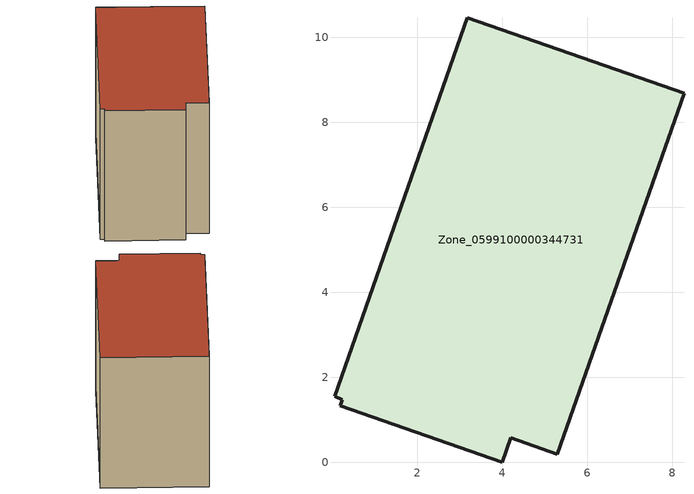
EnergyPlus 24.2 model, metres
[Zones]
Zone_0599100000344731
 floor ground (C_G): 0.19,1.32 0.24,1.47 0.06,1.55 3.18,10.46 8.28,8.68 5.3,0.18 4.2,0.57 4,0 z0
 wall outside (C_F): 4.2,0.57 5.3,0.18 8.28,8.68 3.18,10.46 0.06,1.55 0.24,1.47 0.19,1.32 4,0 4.2,0.57 z0:7.66
 roof outside (C_R): 0.24,1.47 0.19,1.32 4,0 4.2,0.57 5.3,0.18 8.28,8.68 3.18,10.46 0.06,1.55 z7.66
[BUILDING]
Pand.0599100000344731: North Axis=0; Terrain=City; Loads Convergence Tolerance Value=0.04; Temperature Convergence Tolerance Value=0.4; Solar Distribution=FullExterior; Maximum Number of Warmup Days=25; Minimum Number of Warmup Days=1
[Site:Location]
Rotterdam.The.Hague.AP_ZH_NLD Design_Conditions: Latitude=51.96; Longitude=4.45; Time Zone=1; Elevation=-4.5
[SITE:GROUNDTEMPERATURE:BUILDINGSURFACE]
18, 18, 18, 18, 18, 18, 18, 18, 18, 18, 18, 18
[MATERIAL] Thermal Absorptance=0.9; Solar Absorptance=0.7; Visible Absorptance=0.7
Name | Roughness | Thickness | Conductivity | Density | Specific Heat
G.TI.1992-2005 | MediumSmooth | 0.15 | 0.06 | 540 | 1210
F.TI.1992-2005 | Rough | 0.3 | 0.12 | 1920 | 840
R.TI.1992-2005 | MediumRough | 0.2 | 0.08 | 1500 | 1000
[CONSTRUCTION]
C_G: G.TI.1992-2005
C_F: F.TI.1992-2005
C_R: R.TI.1992-2005
[ZONE]
Zone_0599100000344731: Type=1; Multiplier=1; Ceiling Height=Autocalculate; Volume=Autocalculate; Floor Area=autocalculate; Part of Total Floor Area=Yes
[ZONEINFILTRATION:DESIGNFLOWRATE]
Infil_Zone_0599100000344731: Zone or ZoneList or Space or SpaceList=Zone_0599100000344731; Schedule=AlwaysOn; Design Flow Rate Calculation Method=Flow/Area; Flow Rate per Floor Area=0.0015; Constant Term Coefficient=1; Temperature Term Coefficient=0; Velocity Term Coefficient=0; Velocity Squared Term Coefficient=0
[HVACTEMPLATE:ZONE:IDEALLOADSAIRSYSTEM]
Zone_0599100000344731: Maximum Heating Supply Air Temperature=50; Minimum Cooling Supply Air Temperature=13; Maximum Heating Supply Air Humidity Ratio=0.0156; Minimum Cooling Supply Air Humidity Ratio=0.0077; Heating Limit=NoLimit; Cooling Limit=NoLimit; Dehumidification Control Type=ConstantSensibleHeatRatio; Cooling Sensible Heat Ratio=0.7; Dehumidification Setpoint=60; Humidification Control Type=None; Humidification Setpoint=30; Outdoor Air Method=None; Outdoor Air Flow Rate per Person=0.00944; Outdoor Air Flow Rate per Zone Floor Area=0; Outdoor Air Flow Rate per Zone=0; Demand Controlled Ventilation Type=None; Outdoor Air Economizer Type=NoEconomizer; Heat Recovery Type=None; Sensible Heat Recovery Effectiveness=0.7; Latent Heat Recovery Effectiveness=0.65
[ZONECONTROL:THERMOSTAT]
ThermostatControl_Zone_0599100000344731: Zone or ZoneList=Zone_0599100000344731; Control Type Schedule=DualSetpointControlType; Control 1=Thermostat_Zone_0599100000344731; Temperature Difference Between Cutout And Setpoint=0
[THERMOSTATSETPOINT:DUALSETPOINT]
Thermostat_Zone_0599100000344731: Heating Setpoint Temperature Schedule=HeatingSetpoint_Zone_0599100000344731; Cooling Setpoint Temperature Schedule=CoolingSetpoint_Zone_0599100000344731
[SCHEDULE:COMPACT]
HeatingSetpoint_Zone_0599100000344731: Through: 12/31, For: AllDays, Until: 24:00, 21
CoolingSetpoint_Zone_0599100000344731: Through: 12/31, For: AllDays, Until: 24:00, 24
DualSetpointControlType: Through: 12/31, For: AllDays, Until: 24:00, 4
AlwaysOn: Through: 12/31, For: AllDays, Until: 24:00, 1
